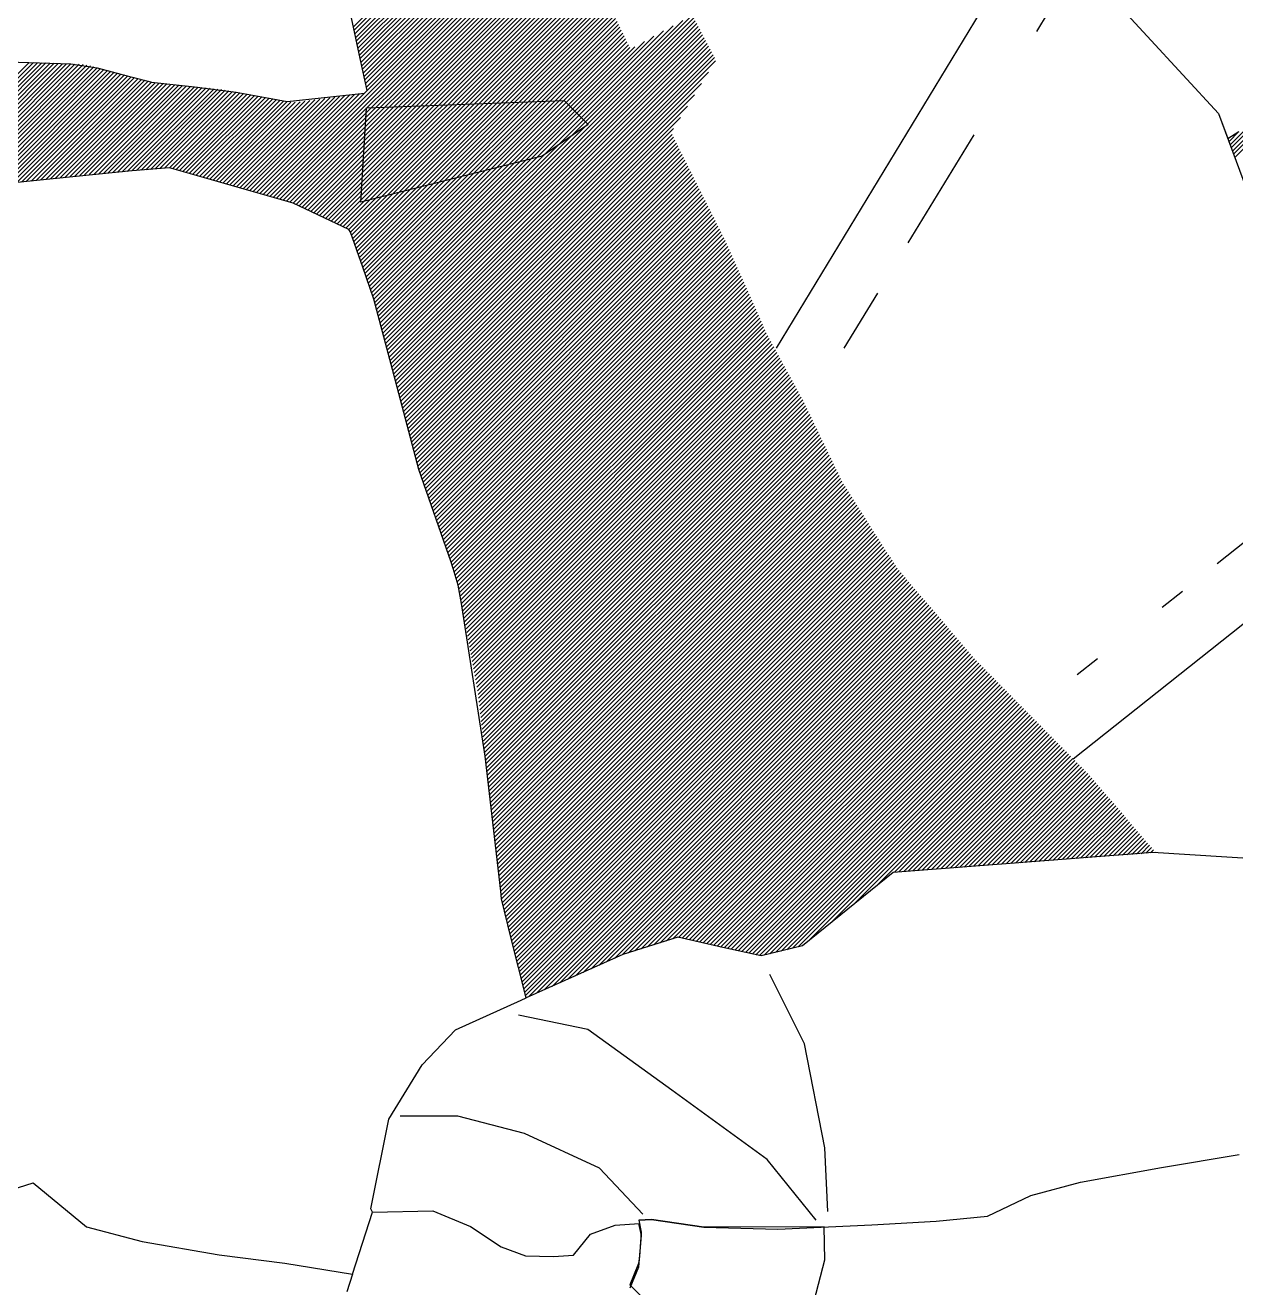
# Model space of a CAD drawing. Header units: inches. Extents: x 0 to 36, y 0 to 24.
# Drawn here: x 8.973 to 9.496, y 21.536 to 22.082 of the extents above; entities that cross this region are included whole.
import ezdxf

# ---------------------------------------------------------------- set-up
doc = ezdxf.new("R2010")
doc.units = ezdxf.units.IN
doc.header["$MEASUREMENT"] = 0
doc.layers.add('CoverSheet', color=7, linetype='CONTINUOUS')

msp = doc.modelspace()

# ---------------------------------------------------------------- linework, layer by layer
at = {"layer": 'CoverSheet'}
for p, q in [((9.11492, 22.08118), (9.25375, 22.22001)), ((9.11525, 22.07965), (9.25458, 22.21898)), ((9.11558, 22.07812), (9.2554, 22.21794)), ((9.11591, 22.07658), (9.25623, 22.2169)), ((9.11624, 22.07505), (9.25705, 22.21587)), ((9.11656, 22.07352), (9.25788, 22.21483)), ((9.11689, 22.07199), (9.2587, 22.2138)), ((9.11722, 22.07045), (9.25953, 22.21276)), ((9.11755, 22.06892), (9.26035, 22.21172)), ((9.11788, 22.06739), (9.20453, 22.15404)), ((9.11821, 22.06585), (9.20383, 22.15148)), ((9.11854, 22.06432), (9.20314, 22.14892)), ((9.11886, 22.06279), (9.20244, 22.14636)), ((9.11919, 22.06126), (9.20174, 22.14381)), ((9.11952, 22.05972), (9.20105, 22.14125)), ((9.11985, 22.05819), (9.20035, 22.13869)), ((9.12018, 22.05666), (9.20005, 22.13653)), ((9.12051, 22.05512), (9.2007, 22.13532)), ((9.07734, 22.00824), (9.202, 22.1329)), ((9.07879, 22.00782), (9.20266, 22.13169)), ((9.08024, 22.0074), (9.20331, 22.13048)), ((9.12084, 22.05359), (9.20135, 22.13411)), ((9.08168, 22.00699), (9.20396, 22.12927)), ((9.08313, 22.00657), (9.20461, 22.12806)), ((9.08457, 22.00616), (9.20526, 22.12685)), ((9.08602, 22.00574), (9.20591, 22.12564)), ((9.08746, 22.00532), (9.20657, 22.12443)), ((9.11788, 22.06739), (9.10539, 22.12564)), ((9.08891, 22.00491), (9.20722, 22.12322)), ((9.09018, 22.00432), (9.20787, 22.12201)), ((9.09144, 22.00372), (9.20852, 22.1208)), ((9.0927, 22.00312), (9.20917, 22.11959)), ((9.09396, 22.00252), (9.20982, 22.11838)), ((9.09522, 22.00192), (9.21048, 22.11717)), ((9.09648, 22.00131), (9.21113, 22.11596)), ((9.09774, 22.00071), (9.21178, 22.11475)), ((9.099, 22.00011), (9.21243, 22.11354)), ((9.10027, 21.99951), (9.21308, 22.11233)), ((9.10153, 21.99891), (9.21373, 22.11112)), ((9.10279, 21.99831), (9.21439, 22.10991)), ((9.10405, 21.99771), (9.21504, 22.1087)), ((9.10531, 21.99711), (9.2157, 22.1075)), ((9.10657, 21.99651), (9.21636, 22.1063)), ((9.10783, 21.99591), (9.21702, 22.1051)), ((9.10909, 21.99531), (9.21768, 22.1039)), ((9.11035, 21.99471), (9.21834, 22.1027)), ((9.11161, 21.9941), (9.219, 22.1015)), ((9.11287, 21.9935), (9.21967, 22.1003)), ((9.11363, 21.9924), (9.22033, 22.0991)), ((9.11411, 21.99102), (9.22099, 22.0979)), ((9.1146, 21.98964), (9.22165, 22.09669)), ((9.11508, 21.98826), (9.22231, 22.09549)), ((9.11556, 21.98688), (9.22297, 22.09429)), ((9.11604, 21.9855), (9.22363, 22.09309)), ((9.11652, 21.98412), (9.22429, 22.09189)), ((9.44133, 22.09534), (9.48887, 22.04363)), ((9.44133, 22.09534), (9.48887, 22.04363)), ((9.49538, 22.02603), (9.56077, 22.09143)), ((9.117, 21.98274), (9.22496, 22.09069)), ((9.11748, 21.98136), (9.22562, 22.08949)), ((9.11797, 21.97998), (9.22628, 22.08829)), ((9.11845, 21.9786), (9.22694, 22.08709)), ((9.12684, 21.95162), (9.2614, 22.08618)), ((9.29775, 21.94222), (9.386, 22.08742)), ((9.41032, 22.07913), (9.41536, 22.08742)), ((9.49588, 22.02467), (9.56247, 22.09127)), ((9.11893, 21.97722), (9.2276, 22.08589)), ((9.11941, 21.97584), (9.22825, 22.08468)), ((9.11989, 21.97446), (9.22886, 22.08343)), ((9.12037, 21.97308), (9.22947, 22.08218)), ((9.12085, 21.9717), (9.23008, 22.08093)), ((9.12606, 21.95457), (9.25312, 22.08163)), ((9.12645, 21.95309), (9.25727, 22.08392)), ((9.12723, 21.95015), (9.26204, 22.08496)), ((9.12762, 21.94868), (9.26268, 22.08374)), ((9.12801, 21.9472), (9.26332, 22.08252)), ((9.12839, 21.94573), (9.26396, 22.0813)), ((9.12133, 21.97032), (9.23069, 22.07968)), ((9.12182, 21.96894), (9.2313, 22.07843)), ((9.1223, 21.96756), (9.23192, 22.07718)), ((9.12278, 21.96618), (9.23253, 22.07593)), ((9.12528, 21.95751), (9.24483, 22.07706)), ((9.12567, 21.95604), (9.24898, 22.07934)), ((9.12878, 21.94426), (9.2646, 22.08008)), ((9.12917, 21.94279), (9.26524, 22.07885)), ((9.12956, 21.94131), (9.26588, 22.07763)), ((9.12995, 21.93984), (9.26652, 22.07641)), ((9.13034, 21.93837), (9.26716, 22.07519)), ((9.12326, 21.9648), (9.23314, 22.07467)), ((9.12373, 21.9634), (9.23375, 22.07342)), ((9.12411, 21.96193), (9.23436, 22.07217)), ((9.1245, 21.96046), (9.23653, 22.07248)), ((9.12489, 21.95898), (9.24068, 22.07477)), ((9.13073, 21.9369), (9.2678, 22.07397)), ((9.13112, 21.93542), (9.26844, 22.07275)), ((9.13151, 21.93395), (9.26908, 22.07153)), ((9.1319, 21.93248), (9.26972, 22.0703)), ((8.91995, 22.01094), (8.97479, 22.06578)), ((8.92187, 22.011), (8.97658, 22.06571)), ((8.92379, 22.01105), (8.97837, 22.06564)), ((8.92571, 22.01111), (8.98016, 22.06557)), ((8.92763, 22.01117), (8.98196, 22.0655)), ((8.92955, 22.01123), (8.98375, 22.06543)), ((8.93147, 22.01129), (8.98554, 22.06536)), ((8.93339, 22.01135), (8.98733, 22.06528)), ((8.93531, 22.0114), (8.98912, 22.06521)), ((8.93723, 22.01146), (8.99091, 22.06514)), ((8.93858, 22.0668), (8.9927, 22.06507)), ((8.93915, 22.01152), (8.9927, 22.06507)), ((8.94107, 22.01158), (8.99449, 22.065)), ((8.94299, 22.01164), (8.99628, 22.06493)), ((8.94491, 22.0117), (8.99808, 22.06486)), ((8.94683, 22.01175), (8.9997, 22.06462)), ((8.94875, 22.01181), (9.00117, 22.06423)), ((8.9927, 22.06507), (9.00411, 22.06345)), ((9.12084, 22.05359), (9.11788, 22.06739)), ((9.13228, 21.93101), (9.27036, 22.06908)), ((9.13267, 21.92953), (9.271, 22.06786)), ((9.13306, 21.92806), (9.2714, 22.06639)), ((8.95067, 22.01187), (9.00264, 22.06384)), ((8.95259, 22.01193), (9.00411, 22.06345)), ((8.95458, 22.01206), (9.00559, 22.06307)), ((8.95668, 22.0123), (9.00706, 22.06268)), ((8.95878, 22.01254), (9.00853, 22.06229)), ((8.96088, 22.01278), (9.01, 22.0619)), ((8.96298, 22.01302), (9.01148, 22.06151)), ((8.96509, 22.01326), (9.01295, 22.06112)), ((8.96719, 22.0135), (9.01442, 22.06073)), ((8.96929, 22.01373), (9.0159, 22.06034)), ((8.97139, 22.01397), (9.01737, 22.05995)), ((8.97349, 22.01421), (9.01884, 22.05957)), ((8.97559, 22.01445), (9.02031, 22.05918)), ((8.97769, 22.01469), (9.02179, 22.05879)), ((9.00411, 22.06345), (9.01442, 22.06073)), ((9.01442, 22.06073), (9.02621, 22.05762)), ((9.13345, 21.92659), (9.26838, 22.06152)), ((8.97979, 22.01493), (9.02326, 22.0584)), ((8.98189, 22.01517), (9.02473, 22.05801)), ((8.98399, 22.01541), (9.02621, 22.05762)), ((8.98609, 22.01565), (9.02768, 22.05723)), ((8.98819, 22.01589), (9.02923, 22.05692)), ((8.99029, 22.01613), (9.03092, 22.05676)), ((8.9924, 22.01637), (9.03262, 22.05659)), ((8.9945, 22.01661), (9.03431, 22.05642)), ((8.9966, 22.01684), (9.036, 22.05625)), ((8.9987, 22.01708), (9.0377, 22.05608)), ((9.00073, 22.01726), (9.03939, 22.05591)), ((9.00277, 22.01743), (9.04108, 22.05574)), ((9.0048, 22.0176), (9.04277, 22.05558)), ((9.00684, 22.01778), (9.04447, 22.05541)), ((9.00887, 22.01795), (9.04616, 22.05524)), ((9.01091, 22.01813), (9.04785, 22.05507)), ((9.01295, 22.0183), (9.04955, 22.0549)), ((9.01498, 22.01847), (9.05124, 22.05473)), ((9.01702, 22.01865), (9.05293, 22.05456)), ((9.01905, 22.01882), (9.05463, 22.0544)), ((9.02109, 22.019), (9.05632, 22.05423)), ((9.02312, 22.01917), (9.05794, 22.05399)), ((9.02516, 22.01934), (9.05952, 22.05371)), ((9.02621, 22.05762), (9.02768, 22.05723)), ((9.02719, 22.01952), (9.0611, 22.05342)), ((9.02768, 22.05723), (9.04616, 22.05524)), ((9.04616, 22.05524), (9.06425, 22.05285)), ((9.11966, 22.05242), (9.12084, 22.05359)), ((9.13384, 21.92512), (9.26536, 22.05664)), ((9.02923, 22.01969), (9.06267, 22.05314)), ((9.03127, 22.01987), (9.06425, 22.05285)), ((9.0333, 22.02004), (9.06583, 22.05257)), ((9.03534, 22.02021), (9.0674, 22.05228)), ((9.03688, 22.01989), (9.06898, 22.052)), ((9.03832, 22.01948), (9.07056, 22.05171)), ((9.03977, 22.01906), (9.07213, 22.05143)), ((9.04121, 22.01864), (9.07371, 22.05114)), ((9.04266, 22.01823), (9.07529, 22.05086)), ((9.0441, 22.01781), (9.07686, 22.05057)), ((9.04555, 22.0174), (9.07844, 22.05029)), ((9.04699, 22.01698), (9.08002, 22.05)), ((9.04844, 22.01656), (9.0816, 22.04972)), ((9.04988, 22.01615), (9.08317, 22.04943)), ((9.05133, 22.01573), (9.08475, 22.04915)), ((9.05278, 22.01531), (9.08633, 22.04886)), ((9.05422, 22.0149), (9.0879, 22.04858)), ((9.05567, 22.01448), (9.08968, 22.0485)), ((9.05711, 22.01407), (9.09182, 22.04878)), ((9.05856, 22.01365), (9.09396, 22.04906)), ((9.06, 22.01323), (9.09611, 22.04934)), ((9.06145, 22.01282), (9.09825, 22.04962)), ((9.06289, 22.0124), (9.10039, 22.0499)), ((9.06425, 22.05285), (9.08002, 22.05)), ((9.06434, 22.01198), (9.10253, 22.05018)), ((9.06578, 22.01157), (9.10467, 22.05046)), ((9.06723, 22.01115), (9.10681, 22.05074)), ((9.06867, 22.01074), (9.10895, 22.05102)), ((9.07012, 22.01032), (9.1111, 22.0513)), ((9.07156, 22.0099), (9.11324, 22.05158)), ((9.07301, 22.00949), (9.11538, 22.05186)), ((9.07445, 22.00907), (9.11752, 22.05214)), ((9.0759, 22.00865), (9.11966, 22.05242)), ((9.08002, 22.05), (9.08633, 22.04886)), ((9.08633, 22.04886), (9.11966, 22.05242)), ((9.12053, 22.04605), (9.20606, 22.04925)), ((9.13423, 21.92364), (9.26234, 22.05176)), ((9.20606, 22.04925), (9.21645, 22.03886)), ((9.11813, 22.0053), (9.12053, 22.04605)), ((9.13462, 21.92217), (9.25932, 22.04688)), ((9.48887, 22.04363), (9.49286, 22.03283)), ((9.48887, 22.04363), (9.53695, 21.91361)), ((9.49487, 22.02739), (9.51206, 22.04458)), ((9.13501, 21.9207), (9.25631, 22.042)), ((9.1354, 21.91923), (9.25329, 22.03712)), ((9.21645, 22.03886), (9.19647, 22.02528)), ((9.49387, 22.03011), (9.50251, 22.03875)), ((9.49437, 22.02875), (9.50728, 22.04166)), ((9.13579, 21.91775), (9.25268, 22.03464)), ((9.13618, 21.91628), (9.25329, 22.03339)), ((9.13656, 21.91481), (9.2539, 22.03214)), ((9.35477, 21.98773), (9.3832, 22.03451)), ((9.49286, 22.03283), (9.49773, 22.03584)), ((9.49286, 22.03283), (9.49296, 22.03292)), ((9.49337, 22.03147), (9.49773, 22.03584)), ((9.13695, 21.91334), (9.25451, 22.03089)), ((9.13734, 21.91186), (9.25512, 22.02964)), ((9.13773, 21.91039), (9.25573, 22.02839)), ((9.13812, 21.90892), (9.25635, 22.02715)), ((9.13851, 21.90745), (9.25698, 22.02591)), ((9.19647, 22.02528), (9.11813, 22.0053)), ((9.1389, 21.90597), (9.2576, 22.02467)), ((9.13929, 21.9045), (9.25822, 22.02343)), ((9.13968, 21.90303), (9.25884, 22.02219)), ((9.14007, 21.90156), (9.25946, 22.02095)), ((9.01905, 22.01882), (8.95067, 22.01187)), ((9.03534, 22.02021), (9.01905, 22.01882)), ((9.08891, 22.00491), (9.03534, 22.02021)), ((9.14046, 21.90008), (9.26008, 22.01971)), ((9.14084, 21.89861), (9.26071, 22.01847)), ((9.14123, 21.89714), (9.26133, 22.01723)), ((9.14162, 21.89567), (9.26195, 22.01599)), ((9.14201, 21.89419), (9.26257, 22.01475)), ((9.1424, 21.89272), (9.26319, 22.01351)), ((9.14279, 21.89125), (9.26381, 22.01227)), ((9.14318, 21.88978), (9.26443, 22.01103)), ((9.14364, 21.88837), (9.26506, 22.00979)), ((9.11287, 21.9935), (9.08891, 22.00491)), ((9.14412, 21.88699), (9.26568, 22.00855)), ((9.1446, 21.88561), (9.2663, 22.00731)), ((9.14508, 21.88423), (9.26692, 22.00607)), ((9.14556, 21.88285), (9.26754, 22.00483)), ((9.14604, 21.88147), (9.26816, 22.00359)), ((9.14652, 21.88009), (9.26879, 22.00235)), ((9.14701, 21.87871), (9.26941, 22.00111)), ((9.14749, 21.87733), (9.27003, 21.99987)), ((9.14797, 21.87595), (9.27065, 21.99863)), ((9.11363, 21.9924), (9.11287, 21.9935)), ((9.14845, 21.87457), (9.27127, 21.99739)), ((9.14893, 21.87319), (9.27189, 21.99615)), ((9.14941, 21.87181), (9.27251, 21.99491)), ((9.14989, 21.87043), (9.27314, 21.99367)), ((9.11893, 21.97722), (9.11363, 21.9924)), ((9.15037, 21.86905), (9.27376, 21.99243)), ((9.15085, 21.86767), (9.27438, 21.99119)), ((9.15134, 21.86629), (9.275, 21.98995)), ((9.15182, 21.86491), (9.27562, 21.98871)), ((9.1523, 21.86353), (9.2762, 21.98743)), ((9.15278, 21.86215), (9.27677, 21.98614)), ((9.15326, 21.86077), (9.27734, 21.98485)), ((9.15374, 21.85939), (9.27792, 21.98356)), ((9.15422, 21.85801), (9.27849, 21.98227)), ((9.12373, 21.9634), (9.11893, 21.97722)), ((9.1547, 21.85663), (9.27906, 21.98099)), ((9.15519, 21.85524), (9.27964, 21.9797)), ((9.15567, 21.85386), (9.28021, 21.97841)), ((9.15615, 21.85248), (9.28078, 21.97712)), ((9.15663, 21.8511), (9.28136, 21.97583)), ((9.15711, 21.84972), (9.28193, 21.97454)), ((9.15759, 21.84834), (9.2825, 21.97326)), ((9.15807, 21.84696), (9.28308, 21.97197)), ((9.15855, 21.84558), (9.28365, 21.97068)), ((9.15903, 21.8442), (9.28423, 21.96939)), ((9.15952, 21.84282), (9.2848, 21.9681)), ((9.15983, 21.84127), (9.28537, 21.96682)), ((9.32711, 21.94222), (9.34154, 21.96596)), ((9.13306, 21.92806), (9.12373, 21.9634)), ((9.16012, 21.8397), (9.28595, 21.96553)), ((9.16041, 21.83813), (9.28652, 21.96424)), ((9.1607, 21.83656), (9.28709, 21.96295)), ((9.16099, 21.83498), (9.28767, 21.96166)), ((9.16127, 21.83341), (9.28824, 21.96038)), ((9.16156, 21.83184), (9.28881, 21.95909)), ((9.16185, 21.83027), (9.28939, 21.9578)), ((9.16214, 21.82869), (9.28996, 21.95651)), ((9.16243, 21.82712), (9.29053, 21.95522)), ((9.16272, 21.82555), (9.29111, 21.95393)), ((9.16301, 21.82398), (9.29168, 21.95265)), ((9.1633, 21.8224), (9.29225, 21.95136)), ((9.16359, 21.82083), (9.29283, 21.95007)), ((9.16388, 21.81926), (9.2934, 21.94878)), ((9.16417, 21.81769), (9.29401, 21.94754)), ((9.16446, 21.81611), (9.29467, 21.94633)), ((9.16474, 21.81454), (9.29533, 21.94513)), ((9.16503, 21.81297), (9.29598, 21.94392)), ((9.16532, 21.8114), (9.29664, 21.94272)), ((9.16561, 21.80982), (9.2973, 21.94151)), ((9.1659, 21.80825), (9.29795, 21.94031)), ((9.16619, 21.80668), (9.29861, 21.9391)), ((9.16648, 21.80511), (9.29927, 21.9379)), ((9.16677, 21.80354), (9.29992, 21.93669)), ((9.16706, 21.80196), (9.30058, 21.93549)), ((9.16735, 21.80039), (9.30124, 21.93428)), ((9.16764, 21.79882), (9.30189, 21.93308)), ((9.14318, 21.88978), (9.13306, 21.92806)), ((9.16793, 21.79725), (9.30255, 21.93187)), ((9.16821, 21.79567), (9.30321, 21.93067)), ((9.1685, 21.7941), (9.30386, 21.92946)), ((9.16878, 21.79252), (9.30452, 21.92826)), ((9.16897, 21.79085), (9.30518, 21.92705)), ((9.16917, 21.78918), (9.30583, 21.92585)), ((9.16936, 21.78751), (9.30649, 21.92464)), ((9.16955, 21.78584), (9.30715, 21.92344)), ((9.16974, 21.78416), (9.3078, 21.92223)), ((9.16993, 21.78249), (9.30846, 21.92103)), ((9.17012, 21.78082), (9.30912, 21.91982)), ((9.17031, 21.77915), (9.30975, 21.91859)), ((9.1705, 21.77748), (9.31035, 21.91733)), ((9.17069, 21.77581), (9.31096, 21.91608)), ((9.17088, 21.77414), (9.31156, 21.91482)), ((9.17107, 21.77247), (9.31216, 21.91356)), ((9.17126, 21.7708), (9.31277, 21.9123)), ((9.17145, 21.76913), (9.31337, 21.91105)), ((9.17164, 21.76745), (9.31398, 21.90979)), ((9.17183, 21.76578), (9.31458, 21.90853)), ((9.17202, 21.76411), (9.31519, 21.90728)), ((9.17221, 21.76244), (9.31579, 21.90602)), ((9.1724, 21.76077), (9.31639, 21.90476)), ((9.17259, 21.7591), (9.317, 21.9035)), ((9.17279, 21.75743), (9.3176, 21.90225)), ((9.17298, 21.75576), (9.31821, 21.90099)), ((9.17317, 21.75409), (9.31881, 21.89973)), ((9.17336, 21.75241), (9.31942, 21.89847)), ((9.17355, 21.75074), (9.32002, 21.89722)), ((9.17374, 21.74907), (9.32063, 21.89596)), ((9.15711, 21.84972), (9.14318, 21.88978)), ((9.17393, 21.7474), (9.32123, 21.8947)), ((9.17412, 21.74573), (9.32183, 21.89345)), ((9.17431, 21.74406), (9.32244, 21.89219)), ((9.1745, 21.74239), (9.32304, 21.89093)), ((9.17469, 21.74072), (9.32365, 21.88967)), ((9.17488, 21.73905), (9.32425, 21.88842)), ((9.17507, 21.73738), (9.32486, 21.88716)), ((9.17527, 21.73571), (9.32546, 21.8859)), ((9.17546, 21.73404), (9.32607, 21.88465)), ((9.17566, 21.73238), (9.32674, 21.88346)), ((9.17585, 21.73071), (9.32746, 21.88232)), ((9.17605, 21.72904), (9.32818, 21.88118)), ((9.17624, 21.72738), (9.32891, 21.88004)), ((9.17644, 21.72571), (9.32963, 21.87891)), ((9.17663, 21.72404), (9.33036, 21.87777)), ((9.17683, 21.72238), (9.33108, 21.87663)), ((9.17702, 21.72071), (9.33181, 21.8755)), ((9.17721, 21.71904), (9.33253, 21.87436)), ((9.17741, 21.71737), (9.33326, 21.87322)), ((9.1776, 21.71571), (9.33398, 21.87208)), ((9.1778, 21.71404), (9.3347, 21.87095)), ((9.17799, 21.71237), (9.33543, 21.86981)), ((9.17819, 21.71071), (9.33615, 21.86867)), ((9.48831, 21.84912), (9.51791, 21.87263)), ((9.17838, 21.70904), (9.33688, 21.86754)), ((9.17858, 21.70737), (9.3376, 21.8664)), ((9.17877, 21.70571), (9.33833, 21.86526)), ((9.17897, 21.70404), (9.33905, 21.86412)), ((9.1793, 21.70251), (9.33978, 21.86299)), ((9.17967, 21.70102), (9.3405, 21.86185)), ((9.18004, 21.69953), (9.34122, 21.86071)), ((9.18041, 21.69803), (9.34195, 21.85958)), ((9.18078, 21.69654), (9.34267, 21.85844)), ((9.18115, 21.69505), (9.3434, 21.8573)), ((9.18152, 21.69356), (9.34412, 21.85616)), ((9.18189, 21.69207), (9.34485, 21.85503)), ((9.18226, 21.69058), (9.34557, 21.85389)), ((9.18263, 21.68909), (9.3463, 21.85275)), ((9.183, 21.6876), (9.34702, 21.85162)), ((9.15807, 21.84696), (9.15711, 21.84972)), ((9.16012, 21.8397), (9.15807, 21.84696)), ((9.18338, 21.68611), (9.34774, 21.85048)), ((9.18375, 21.68462), (9.34847, 21.84934)), ((9.18412, 21.68313), (9.34919, 21.8482)), ((9.18449, 21.68164), (9.34993, 21.84708)), ((9.18486, 21.68015), (9.35079, 21.84608)), ((9.42607, 21.76462), (9.52963, 21.84687)), ((9.18523, 21.67866), (9.35165, 21.84507)), ((9.1856, 21.67717), (9.3525, 21.84407)), ((9.18597, 21.67567), (9.35336, 21.84306)), ((9.18634, 21.67418), (9.35422, 21.84206)), ((9.18671, 21.67269), (9.35508, 21.84106)), ((9.16156, 21.83184), (9.16012, 21.8397)), ((9.18708, 21.6712), (9.35593, 21.84005)), ((9.18746, 21.66971), (9.35679, 21.83905)), ((9.18783, 21.66822), (9.35765, 21.83804)), ((9.1882, 21.66673), (9.35851, 21.83704)), ((9.18857, 21.66524), (9.35936, 21.83604)), ((9.18894, 21.66375), (9.36022, 21.83503)), ((9.46459, 21.83028), (9.47329, 21.83719)), ((9.17183, 21.76578), (9.16156, 21.83184)), ((9.18931, 21.66226), (9.36108, 21.83403)), ((9.19065, 21.66174), (9.36194, 21.83303)), ((9.19403, 21.66325), (9.3628, 21.83202)), ((9.1974, 21.66476), (9.36365, 21.83102)), ((9.20077, 21.66627), (9.36451, 21.83001)), ((9.20414, 21.66778), (9.36537, 21.82901)), ((9.20751, 21.66929), (9.36623, 21.82801)), ((9.21089, 21.6708), (9.36708, 21.827)), ((9.21426, 21.67231), (9.36794, 21.826)), ((9.21763, 21.67382), (9.3688, 21.825)), ((9.221, 21.67533), (9.36966, 21.82399)), ((9.22437, 21.67684), (9.37052, 21.82299)), ((9.22774, 21.67835), (9.37137, 21.82198)), ((9.23112, 21.67986), (9.37223, 21.82098)), ((9.23389, 21.68078), (9.37309, 21.81998)), ((9.23661, 21.68164), (9.37395, 21.81897)), ((9.23934, 21.6825), (9.3748, 21.81797)), ((9.24206, 21.68336), (9.37566, 21.81696)), ((9.24478, 21.68422), (9.37652, 21.81596)), ((9.2475, 21.68508), (9.37738, 21.81496)), ((9.25022, 21.68594), (9.37824, 21.81395)), ((9.25295, 21.6868), (9.37909, 21.81295)), ((9.25545, 21.68745), (9.37995, 21.81195)), ((9.25697, 21.6871), (9.38081, 21.81094)), ((9.25848, 21.68675), (9.38167, 21.80994)), ((9.25999, 21.6864), (9.38252, 21.80893)), ((9.26151, 21.68606), (9.38339, 21.80794)), ((9.42785, 21.8011), (9.43661, 21.80806)), ((9.26302, 21.68571), (9.38431, 21.807)), ((9.26454, 21.68536), (9.38524, 21.80606)), ((9.26605, 21.68502), (9.38616, 21.80512)), ((9.26757, 21.68467), (9.38708, 21.80418)), ((9.26908, 21.68432), (9.38801, 21.80325)), ((9.2706, 21.68398), (9.38893, 21.80231)), ((9.27211, 21.68363), (9.38985, 21.80137)), ((9.27363, 21.68328), (9.39078, 21.80043)), ((9.27515, 21.68294), (9.3917, 21.79949)), ((9.27668, 21.68261), (9.39262, 21.79856)), ((9.27821, 21.68228), (9.39355, 21.79762)), ((9.27974, 21.68195), (9.39447, 21.79668)), ((9.28127, 21.68162), (9.39539, 21.79574)), ((9.2828, 21.68129), (9.39632, 21.7948)), ((9.28433, 21.68096), (9.39724, 21.79387)), ((9.28586, 21.68062), (9.39816, 21.79293)), ((9.28739, 21.68029), (9.39909, 21.79199)), ((9.28892, 21.67996), (9.40001, 21.79105)), ((9.29045, 21.67963), (9.40093, 21.79011)), ((9.29246, 21.67978), (9.40186, 21.78917)), ((9.29491, 21.68037), (9.40278, 21.78824)), ((9.29736, 21.68095), (9.4037, 21.7873)), ((9.29981, 21.68154), (9.40463, 21.78636)), ((9.30225, 21.68212), (9.40555, 21.78542)), ((9.3047, 21.68271), (9.40647, 21.78448)), ((9.30715, 21.68329), (9.4074, 21.78355)), ((9.31109, 21.68537), (9.40832, 21.78261)), ((9.32102, 21.69345), (9.40924, 21.78167)), ((9.33095, 21.70152), (9.41017, 21.78073)), ((9.34089, 21.70959), (9.41109, 21.77979)), ((9.34875, 21.71559), (9.41202, 21.77886)), ((9.35076, 21.71574), (9.41294, 21.77792)), ((9.35278, 21.71589), (9.41387, 21.77698)), ((9.35479, 21.71604), (9.41479, 21.77605)), ((9.3568, 21.7162), (9.41572, 21.77511)), ((9.35882, 21.71635), (9.41664, 21.77417)), ((9.36083, 21.7165), (9.41757, 21.77324)), ((9.36284, 21.71665), (9.41849, 21.7723)), ((9.36486, 21.7168), (9.41942, 21.77136)), ((9.36687, 21.71696), (9.42034, 21.77043)), ((9.36888, 21.71711), (9.42126, 21.76949)), ((9.17741, 21.71737), (9.17183, 21.76578)), ((9.3709, 21.71726), (9.42219, 21.76855)), ((9.37291, 21.71741), (9.42311, 21.76762)), ((9.37492, 21.71756), (9.42404, 21.76668)), ((9.37694, 21.71771), (9.42496, 21.76574)), ((9.37895, 21.71787), (9.42589, 21.76481)), ((9.38096, 21.71802), (9.42681, 21.76387)), ((9.38298, 21.71817), (9.42774, 21.76293)), ((9.38499, 21.71832), (9.42866, 21.76199)), ((9.387, 21.71847), (9.42959, 21.76106)), ((9.38902, 21.71862), (9.43051, 21.76012)), ((9.39103, 21.71878), (9.43144, 21.75918)), ((9.39304, 21.71893), (9.43236, 21.75825)), ((9.39506, 21.71908), (9.43328, 21.7573)), ((9.39707, 21.71923), (9.43414, 21.7563)), ((9.39908, 21.71938), (9.435, 21.7553)), ((9.4011, 21.71954), (9.43586, 21.7543)), ((9.40311, 21.71969), (9.43672, 21.75329)), ((9.40512, 21.71984), (9.43758, 21.75229)), ((9.40714, 21.71999), (9.43844, 21.75129)), ((9.40915, 21.72014), (9.43929, 21.75029)), ((9.41116, 21.72029), (9.44015, 21.74929)), ((9.41318, 21.72045), (9.44101, 21.74828)), ((9.41519, 21.7206), (9.44187, 21.74728)), ((9.4172, 21.72075), (9.44273, 21.74628)), ((9.41922, 21.7209), (9.44359, 21.74528)), ((9.42123, 21.72105), (9.44445, 21.74428)), ((9.42324, 21.72121), (9.44531, 21.74327)), ((9.42526, 21.72136), (9.44617, 21.74227)), ((9.42727, 21.72151), (9.44703, 21.74127)), ((9.42928, 21.72166), (9.44789, 21.74027)), ((9.4313, 21.72181), (9.44875, 21.73926)), ((9.43331, 21.72196), (9.44961, 21.73826)), ((9.43532, 21.72212), (9.45047, 21.73726)), ((9.43734, 21.72227), (9.45133, 21.73626)), ((9.43935, 21.72242), (9.45219, 21.73526)), ((9.44136, 21.72257), (9.45305, 21.73425)), ((9.44338, 21.72272), (9.45391, 21.73325)), ((9.44539, 21.72287), (9.45476, 21.73225)), ((9.4474, 21.72303), (9.45562, 21.73125)), ((9.44942, 21.72318), (9.45648, 21.73025)), ((9.45143, 21.72333), (9.45734, 21.72924)), ((9.45344, 21.72348), (9.4582, 21.72824)), ((9.45546, 21.72363), (9.45906, 21.72724)), ((9.45747, 21.72379), (9.45992, 21.72624)), ((9.46049, 21.72419), (9.34822, 21.71555)), ((9.45948, 21.72394), (9.46078, 21.72524)), ((9.553, 21.71819), (9.46049, 21.72419)), ((9.4615, 21.72409), (9.46164, 21.72423)), ((9.17858, 21.70737), (9.17741, 21.71737)), ((9.34822, 21.71555), (9.30911, 21.68376)), ((9.17897, 21.70404), (9.17858, 21.70737)), ((9.183, 21.6876), (9.17897, 21.70404)), ((9.18956, 21.66125), (9.183, 21.6876)), ((9.25518, 21.68751), (9.23139, 21.67999)), ((9.27463, 21.68305), (9.25518, 21.68751)), ((9.29118, 21.67947), (9.27463, 21.68305)), ((9.30911, 21.68376), (9.29118, 21.67947)), ((9.23139, 21.67999), (9.18956, 21.66125)), ((9.30996, 21.64138), (9.29497, 21.67134)), ((9.15904, 21.64747), (9.18748, 21.66032)), ((9.18748, 21.66032), (9.18956, 21.66125)), ((9.21629, 21.64762), (9.18631, 21.65386)), ((9.14468, 21.63233), (9.15904, 21.64747)), ((9.25251, 21.62141), (9.21629, 21.64762)), ((9.3187, 21.59644), (9.30996, 21.64138)), ((9.1302, 21.60888), (9.14468, 21.63233)), ((9.29372, 21.59145), (9.25251, 21.62141)), ((9.12238, 21.57003), (9.1302, 21.60888)), ((9.16008, 21.61018), (9.1351, 21.61018)), ((9.18881, 21.60269), (9.16008, 21.61018)), ((9.22128, 21.58771), (9.18881, 21.60269)), ((9.31995, 21.56898), (9.3187, 21.59644)), ((9.31495, 21.56524), (9.29372, 21.59145)), ((9.46423, 21.58792), (9.49783, 21.59351)), ((9.24002, 21.56774), (9.22128, 21.58771)), ((9.4292, 21.58165), (9.46423, 21.58792)), ((8.93913, 21.5694), (8.97644, 21.5813)), ((8.97644, 21.5813), (8.99946, 21.56223)), ((9.4077, 21.57577), (9.4292, 21.58165)), ((9.38897, 21.56697), (9.4077, 21.57577)), ((9.11455, 21.54184), (9.12316, 21.56863)), ((9.12316, 21.56863), (9.12238, 21.57003)), ((9.12316, 21.56863), (9.14924, 21.56926)), ((9.14924, 21.56926), (9.16545, 21.56246)), ((8.99946, 21.56223), (9.02351, 21.55595)), ((9.16545, 21.56246), (9.17875, 21.5536)), ((9.21733, 21.55906), (9.2281, 21.56307)), ((9.2281, 21.56307), (9.2384, 21.56375)), ((9.24372, 21.56553), (9.23825, 21.56517)), ((9.23832, 21.56517), (9.24372, 21.56553)), ((9.23832, 21.56517), (9.23931, 21.55995)), ((9.23938, 21.55852), (9.23833, 21.56375)), ((9.24372, 21.56553), (9.26641, 21.56213)), ((9.26641, 21.56213), (9.24372, 21.56553)), ((9.31848, 21.56227), (9.26641, 21.56213)), ((9.26641, 21.56213), (9.29843, 21.56135)), ((9.29843, 21.56135), (9.33905, 21.56321)), ((9.31875, 21.54804), (9.31848, 21.56227)), ((9.33905, 21.56321), (9.36685, 21.56467)), ((9.36685, 21.56467), (9.38897, 21.56697)), ((9.20999, 21.54999), (9.21733, 21.55906)), ((9.23834, 21.54502), (9.23938, 21.55852)), ((9.23931, 21.55995), (9.23889, 21.55366)), ((9.02351, 21.55595), (9.05683, 21.55016)), ((9.17875, 21.5536), (9.18934, 21.54978)), ((9.23889, 21.55366), (9.23858, 21.5494)), ((9.23889, 21.55366), (9.23889, 21.55366)), ((9.05683, 21.55016), (9.08522, 21.54662)), ((9.08522, 21.54662), (9.11455, 21.54184)), ((9.18934, 21.54978), (9.20143, 21.54948)), ((9.20143, 21.54948), (9.20999, 21.54999)), ((9.23821, 21.54638), (9.23447, 21.53724)), ((9.23858, 21.5494), (9.23821, 21.54638)), ((9.31405, 21.53036), (9.31875, 21.54804)), ((9.11455, 21.54184), (9.11211, 21.53424)), ((9.23456, 21.53586), (9.23834, 21.54502)), ((9.23447, 21.53724), (9.24768, 21.52414))]:
    msp.add_line(p, q, dxfattribs=at)
for radius, start, end in [(1.24972, 247.51338, 247.36281), (0.97402, 251.32273, 251.1453)]:
    msp.add_arc((9.29312, 21.37801), radius, start, end, dxfattribs=at)

doc.saveas('drawing.dxf')
